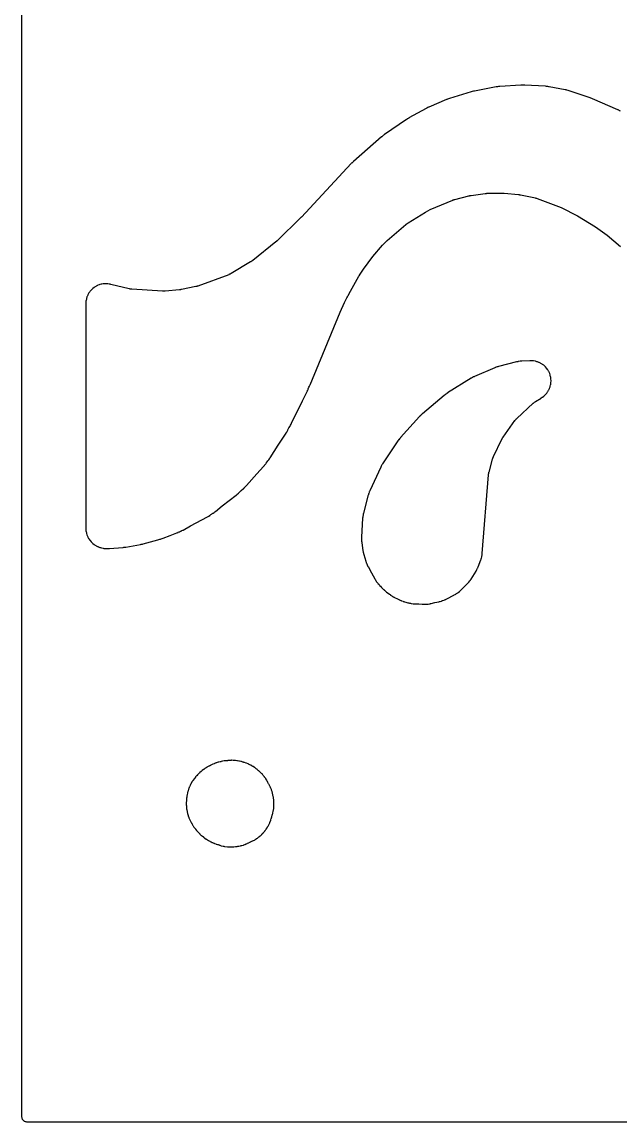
# Model space of a CAD drawing. Header units: millimetres. Extents: x 0 to 300, y 0 to 300.
# Drawn here: x -0.1 to 75, y -0.1 to 137.9 of the extents above; entities that cross this region are included whole.
import ezdxf

# ---------------------------------------------------------------- set-up
doc = ezdxf.new("R2010")
doc.units = ezdxf.units.MM
doc.layers.add('CUT', color=7, linetype='CONTINUOUS')

msp = doc.modelspace()

# ---------------------------------------------------------------- linework, layer by layer
at = {"layer": 'CUT'}
for points in [[(298.554, -0.0625), (1.4375, -0.0625), (0.5522, -0.0625), (0.4788, -0.0589), (0.4206, -0.0503), (0.3635, -0.036), (0.3082, -0.0162), (0.255, 0.009), (0.2046, 0.0392), (0.1573, 0.0743), (0.1137, 0.1137), (0.0743, 0.1573), (0.0392, 0.2046), (0.009, 0.255), (-0.0162, 0.3082), (-0.036, 0.3635), (-0.0503, 0.4206), (-0.0589, 0.4788), (-0.0625, 0.5522), (-0.0625, 1.4375), (-0.0625, 298.5625)], [(75.0127, 126.7341), (74.933, 126.7759), (74.9206, 126.7822), (74.8194, 126.8324), (74.8069, 126.8384), (74.7254, 126.8765), (74.7127, 126.8822), (71.5314, 128.2805), (71.5189, 128.2858), (71.4373, 128.3195), (71.4246, 128.3245), (71.3212, 128.3645), (71.3084, 128.3693), (71.2253, 128.3992), (71.2125, 128.4037), (68.5953, 129.2811), (68.5754, 129.2874), (68.445, 129.3262), (68.4248, 129.3318), (68.2596, 129.3746), (68.2393, 129.3795), (68.1065, 129.409), (68.086, 129.4132), (66.0626, 129.7896), (66.044, 129.7927), (65.9222, 129.8114), (65.9035, 129.814), (65.7501, 129.8326), (65.7312, 129.8346), (65.6086, 129.8456), (65.5897, 129.8469), (63.0076, 129.9958), (62.9888, 129.9965), (62.8667, 129.9997), (62.8479, 129.9999), (62.6947, 129.9992), (62.6759, 129.9988), (62.5538, 129.9943), (62.535, 129.9934), (59.8683, 129.8124), (59.8507, 129.811), (59.7365, 129.7998), (59.7189, 129.7979), (59.5761, 129.7797), (59.5586, 129.7772), (59.4453, 129.7594), (59.4279, 129.7564), (56.7092, 129.2463), (56.6925, 129.2429), (56.5842, 129.2194), (56.5676, 129.2155), (56.4326, 129.1822), (56.4161, 129.1778), (56.3093, 129.1482), (56.293, 129.1434), (53.5795, 128.3066), (53.5645, 128.3018), (53.4678, 128.2691), (53.4529, 128.2639), (53.3326, 128.2198), (53.3179, 128.2142), (53.223, 128.1765), (53.2085, 128.1706), (50.9681, 127.2131), (50.9546, 127.2071), (50.8676, 127.1674), (50.8543, 127.1611), (50.7464, 127.1086), (50.7332, 127.102), (50.6483, 127.058), (50.6353, 127.0511), (48.4833, 125.8699), (48.4703, 125.8625), (48.3865, 125.8138), (48.3737, 125.8061), (48.27, 125.7423), (48.2574, 125.7343), (48.1761, 125.6815), (48.1637, 125.6732), (45.4075, 123.7816), (45.3931, 123.7713), (45.3, 123.7033), (45.2858, 123.6927), (45.1716, 123.6039), (45.1578, 123.5928), (45.0689, 123.5195), (45.0554, 123.508), (41.5255, 120.4138), (41.5144, 120.4038), (41.4427, 120.3377), (41.4317, 120.3274), (41.3438, 120.2421), (41.3332, 120.2315), (41.2648, 120.1619), (41.2545, 120.1511), (34.9952, 113.4458), (34.9854, 113.4355), (34.9753, 113.4247), (34.9719, 113.4212), (34.9635, 113.4125), (34.9599, 113.4087), (34.9557, 113.4045), (34.9521, 113.4008), (34.9436, 113.3921), (34.9404, 113.3889), (34.9335, 113.382), (34.9235, 113.3722), (34.9192, 113.3678), (31.954, 110.4711), (31.9461, 110.4634), (31.9274, 110.4455), (31.9193, 110.4379), (31.9094, 110.4288), (31.9013, 110.4213), (31.8822, 110.4039), (31.8739, 110.3966), (31.8644, 110.3881), (31.8561, 110.3808), (31.8365, 110.364), (31.8281, 110.3568), (31.8178, 110.3481), (31.8093, 110.341), (31.7893, 110.3246), (31.7808, 110.3177), (28.8803, 107.9943), (28.868, 107.9846), (28.8391, 107.9623), (28.8266, 107.9528), (28.8113, 107.9414), (28.7987, 107.9321), (28.769, 107.9108), (28.7562, 107.9018), (28.7414, 107.8915), (28.7285, 107.8827), (28.6981, 107.8625), (28.685, 107.8539), (28.6689, 107.8436), (28.6556, 107.8352), (28.6245, 107.816), (28.6112, 107.8079), (26.1637, 106.3536), (26.1548, 106.3484), (26.1411, 106.3405), (26.1182, 106.3277), (26.0872, 106.3109), (26.0595, 106.2965), (26.0373, 106.2855), (26.0245, 106.2793), (26.0198, 106.277), (25.9918, 106.2643), (25.9293, 106.237), (25.8914, 106.2215), (25.8784, 106.2166), (25.8689, 106.213), (22.0199, 104.7898), (22.0133, 104.7874), (21.9977, 104.7818), (21.9949, 104.7808), (21.9645, 104.7706), (21.9033, 104.7511), (21.8822, 104.7448), (21.8526, 104.737), (21.7738, 104.7179), (21.7399, 104.7103), (19.9497, 104.3486), (19.9369, 104.3461), (19.9071, 104.3405), (19.8944, 104.3382), (19.8791, 104.3356), (19.8665, 104.3335), (19.8369, 104.3288), (19.8242, 104.3269), (19.8096, 104.3248), (19.7968, 104.3231), (19.767, 104.3193), (19.7542, 104.3177), (19.7386, 104.316), (19.7258, 104.3146), (19.6959, 104.3116), (19.6831, 104.3104), (17.9134, 104.16), (17.8972, 104.1588), (17.8592, 104.1563), (17.843, 104.1553), (17.8232, 104.1544), (17.8069, 104.1537), (17.7689, 104.1526), (17.7526, 104.1522), (17.734, 104.152), (17.7177, 104.1519), (17.6797, 104.1522), (17.6634, 104.1524), (17.6435, 104.1529), (17.6272, 104.1534), (17.5893, 104.155), (17.573, 104.1558), (13.7031, 104.3883), (13.693, 104.389), (13.6773, 104.3901), (13.6514, 104.3924), (13.6167, 104.3958), (13.586, 104.3995), (13.5617, 104.4027), (13.5478, 104.4047), (13.5427, 104.4055), (13.5127, 104.4106), (13.4462, 104.4229), (13.4066, 104.4312), (13.3932, 104.4343), (13.3834, 104.4367), (11.0944, 104.9972), (11.0797, 105.0006), (10.9839, 105.0215), (10.9691, 105.0246), (10.9113, 105.0357), (10.8815, 105.0406), (10.69, 105.0675), (10.6299, 105.0729), (10.4393, 105.0803), (10.379, 105.0796), (10.1886, 105.0679), (10.1286, 105.0611), (9.9404, 105.0303), (9.8814, 105.0176), (9.6972, 104.968), (9.6398, 104.9494), (9.4615, 104.8816), (9.4063, 104.8574), (9.2357, 104.772), (9.1832, 104.7423), (9.022, 104.6402), (8.9728, 104.6054), (8.8227, 104.4876), (8.7772, 104.4481), (8.6397, 104.3158), (8.5984, 104.2719), (8.4749, 104.1265), (8.4382, 104.0786), (8.3299, 103.9216), (8.2982, 103.8702), (8.2062, 103.7031), (8.1798, 103.6489), (8.1051, 103.4734), (8.0843, 103.4167), (8.0276, 103.2346), (8.0126, 103.1762), (7.9745, 102.9893), (7.9654, 102.9296), (7.946, 102.7372), (7.9437, 102.7071), (7.9407, 102.6483), (7.9402, 102.6332), (7.9377, 102.5351), (7.9375, 102.5201), (7.9375, 74.4713), (7.9377, 74.4561), (7.9402, 74.3576), (7.9408, 74.3425), (7.9437, 74.2834), (7.946, 74.2531), (7.9656, 74.0598), (7.9748, 73.9999), (8.0133, 73.8122), (8.0284, 73.7535), (8.0857, 73.5706), (8.1067, 73.5137), (8.182, 73.3375), (8.2087, 73.2831), (8.3015, 73.1154), (8.3334, 73.0639), (8.4427, 72.9065), (8.4797, 72.8585), (8.6043, 72.7128), (8.6459, 72.6688), (8.7845, 72.5365), (8.8305, 72.4969), (8.9817, 72.3792), (9.0314, 72.3445), (9.1937, 72.2427), (9.2467, 72.2131), (9.4208, 72.1271), (9.4484, 72.1143), (9.5027, 72.0908), (9.5167, 72.085), (9.6081, 72.0481), (9.6222, 72.0426), (9.6279, 72.0405), (9.6401, 72.0361), (9.7128, 72.0107), (9.7354, 72.0033), (9.7549, 71.9973), (9.7549, 71.9975), (9.7588, 71.9961), (9.7837, 71.9887), (9.8974, 71.9518), (9.9546, 71.9362), (10.1377, 71.8962), (10.1962, 71.8864), (10.3824, 71.8646), (10.4415, 71.8606), (10.6316, 71.8573), (10.6612, 71.8575), (10.7191, 71.8593), (10.7339, 71.86), (10.8301, 71.8654), (10.8449, 71.8665), (10.8904, 71.8702), (10.8922, 71.8703), (10.8943, 71.8705), (10.8992, 71.8709), (12.6096, 72.0101), (12.6098, 72.0101), (12.6232, 72.0114), (12.7103, 72.0205), (12.7237, 72.022), (12.8328, 72.0358), (12.8461, 72.0377), (12.9327, 72.0507), (12.946, 72.0528), (14.7934, 72.372), (14.8073, 72.3745), (14.8969, 72.3922), (14.9107, 72.3951), (15.0227, 72.4199), (15.0364, 72.4231), (15.1252, 72.4449), (15.1388, 72.4484), (16.9818, 72.9483), (16.9957, 72.9522), (17.0853, 72.9789), (17.0991, 72.9831), (17.2108, 73.0193), (17.2245, 73.0239), (17.3128, 73.0548), (17.3184, 73.0568), (17.3913, 73.0791), (17.4059, 73.0838), (17.5243, 73.1234), (17.5387, 73.1284), (17.6322, 73.1623), (17.6465, 73.1677), (18.5301, 73.5139), (19.3804, 73.8347), (19.3987, 73.8419), (19.5163, 73.8908), (19.5343, 73.8986), (19.6753, 73.9626), (19.6779, 73.9636), (19.6969, 73.9714), (19.8193, 74.0243), (19.838, 74.0327), (19.9892, 74.1043), (20.0076, 74.1134), (20.1261, 74.1744), (20.1441, 74.1842), (21.0848, 74.7106), (23.2139, 75.8504), (23.2245, 75.8562), (23.293, 75.8946), (23.3034, 75.9007), (23.3441, 75.9246), (23.3647, 75.9373), (23.4967, 76.0222), (23.5167, 76.0357), (23.5553, 76.0629), (23.5651, 76.0699), (23.6285, 76.1163), (23.6381, 76.1235), (23.7166, 76.1835), (23.757, 76.2061), (23.7684, 76.2127), (23.8421, 76.2561), (23.8534, 76.2629), (23.8971, 76.2899), (23.9191, 76.3042), (24.0604, 76.4005), (24.0819, 76.4158), (24.123, 76.4465), (24.1335, 76.4545), (24.2008, 76.5072), (24.2111, 76.5154), (25.0661, 77.2149), (26.8136, 78.5504), (26.8235, 78.5581), (26.8869, 78.6087), (26.8966, 78.6166), (26.9341, 78.6479), (26.953, 78.6642), (27.0733, 78.7732), (27.0914, 78.7903), (27.1262, 78.8246), (27.135, 78.8334), (27.1917, 78.8916), (27.2003, 78.9006), (27.4397, 79.1566), (27.7211, 79.3869), (27.7309, 79.3951), (27.7944, 79.4493), (27.804, 79.4577), (27.8414, 79.4911), (27.8602, 79.5086), (27.9798, 79.6248), (27.9978, 79.6431), (28.0322, 79.6795), (28.0409, 79.689), (28.0969, 79.7508), (28.1054, 79.7604), (29.3932, 81.2465), (30.2531, 82.1664), (30.2615, 82.1756), (30.3154, 82.2357), (30.3236, 82.245), (30.3552, 82.2818), (30.371, 82.301), (30.4712, 82.4277), (30.4862, 82.4475), (30.5147, 82.4868), (30.5218, 82.4969), (30.5679, 82.5633), (30.5749, 82.5735), (30.6787, 82.73), (30.7948, 82.8639), (30.8018, 82.8722), (30.8505, 82.9304), (30.8577, 82.9392), (30.8888, 82.978), (30.9035, 82.997), (30.9924, 83.1171), (31.0057, 83.1359), (31.0283, 83.169), (31.0343, 83.178), (31.0755, 83.2407), (31.0821, 83.251), (32.0696, 84.8253), (33.0678, 86.3291), (33.0779, 86.3448), (33.1418, 86.4479), (33.1514, 86.4639), (33.2275, 86.5958), (33.2366, 86.6121), (33.294, 86.719), (33.3026, 86.7356), (33.4356, 87.0031), (33.5662, 87.2112), (33.575, 87.2256), (33.6305, 87.32), (33.6388, 87.3346), (33.7052, 87.4549), (33.7131, 87.4698), (33.7633, 87.5671), (33.7708, 87.5821), (35.1103, 90.3701), (35.7417, 91.6395), (35.7464, 91.6492), (35.7786, 91.7169), (35.7834, 91.7274), (35.8219, 91.8124), (35.8264, 91.8228), (35.8555, 91.8906), (35.8602, 91.9018), (35.9357, 92.088), (35.9979, 92.2173), (36.0012, 92.2245), (36.0243, 92.2742), (36.0278, 92.2819), (36.0558, 92.3444), (36.0591, 92.3519), (36.0805, 92.4016), (36.0839, 92.4098), (39.8429, 101.5012), (40.4043, 102.73), (40.7035, 103.3072), (40.7708, 103.4368), (40.8467, 103.5834), (41.1365, 104.1424), (42.1987, 106.0261), (42.2041, 106.0344), (42.2275, 106.0709), (42.353, 106.2661), (42.7711, 106.9163), (43.9408, 108.4724), (45.1545, 109.9068), (45.7583, 110.5132), (48.1105, 112.5085), (48.1229, 112.5189), (48.1522, 112.5429), (48.1648, 112.553), (48.1804, 112.5652), (48.1932, 112.5751), (48.2233, 112.598), (48.2363, 112.6077), (48.2512, 112.6186), (48.2644, 112.6281), (48.2953, 112.6499), (48.3087, 112.6591), (48.325, 112.6701), (48.3385, 112.6791), (48.3702, 112.6997), (48.3838, 112.7085), (50.557, 114.0693), (51.1494, 114.3721), (53.9821, 115.5691), (53.9885, 115.5718), (54.0034, 115.5779), (54.0062, 115.5791), (54.0351, 115.5903), (54.0936, 115.612), (54.1137, 115.6191), (54.1421, 115.628), (54.2177, 115.6503), (54.2503, 115.6593), (56.0152, 116.1088), (56.028, 116.1119), (56.0578, 116.1191), (56.0703, 116.122), (56.0857, 116.1254), (56.0985, 116.1282), (56.1283, 116.1344), (56.1411, 116.137), (56.1558, 116.1398), (56.1686, 116.1422), (56.1985, 116.1475), (56.2114, 116.1497), (56.2271, 116.1523), (56.24, 116.1543), (56.2701, 116.1588), (56.283, 116.1606), (58.0693, 116.4002), (58.0822, 116.4018), (58.1125, 116.4054), (58.1255, 116.4069), (58.1414, 116.4085), (58.1544, 116.4098), (58.1847, 116.4125), (58.1978, 116.4136), (58.2127, 116.4147), (58.2258, 116.4156), (58.2562, 116.4175), (58.2693, 116.4182), (58.2852, 116.4189), (58.2982, 116.4194), (58.3287, 116.4204), (58.3418, 116.4207), (60.1453, 116.4516), (60.1582, 116.4517), (60.1882, 116.4518), (60.2011, 116.4518), (60.2168, 116.4516), (60.2297, 116.4514), (60.2597, 116.4506), (60.2725, 116.4502), (60.2873, 116.4496), (60.3002, 116.449), (60.3301, 116.4473), (60.343, 116.4465), (60.3586, 116.4455), (60.3715, 116.4445), (60.4014, 116.442), (60.4142, 116.4408), (62.2355, 116.2632), (62.2479, 116.2619), (62.2769, 116.2586), (62.2893, 116.2572), (62.3044, 116.2553), (62.3168, 116.2536), (62.3457, 116.2496), (62.3581, 116.2478), (62.3723, 116.2456), (62.3846, 116.2436), (62.4134, 116.2388), (62.4257, 116.2366), (62.4407, 116.2339), (62.453, 116.2315), (62.4816, 116.2259), (62.4938, 116.2234), (64.3456, 115.8319), (64.3547, 115.8299), (64.3679, 115.8267), (64.4307, 115.8103), (64.4521, 115.8044), (64.4816, 115.7951), (64.5593, 115.7689), (64.5924, 115.757), (67.579, 114.6178), (69.6394, 113.5929), (71.8845, 112.2129), (73.3708, 111.1485), (75.0327, 109.7502)]]:
    msp.add_lwpolyline(points, dxfattribs=at)
for points in [[(44.2375, 67.9861), (44.2617, 67.9442), (44.2745, 67.923), (44.3596, 67.789), (44.3878, 67.7483), (44.4836, 67.6217), (44.4989, 67.6023), (44.5297, 67.5649), (44.5377, 67.5555), (44.5838, 67.5018), (44.5869, 67.4977), (44.6885, 67.3741), (44.7047, 67.3551), (44.7372, 67.3187), (44.7456, 67.3095), (44.8009, 67.2502), (44.8095, 67.2411), (44.9031, 67.1449), (45.0568, 66.9732), (45.0656, 66.9637), (45.123, 66.9023), (45.132, 66.8929), (45.1673, 66.8567), (45.1858, 66.8386), (45.3083, 66.7235), (45.3276, 66.7062), (45.3611, 66.6773), (45.3933, 66.6469), (45.4127, 66.6294), (45.5409, 66.5186), (45.561, 66.502), (45.6009, 66.4703), (45.6113, 66.4624), (45.6789, 66.4112), (45.6893, 66.4035), (45.8658, 66.2759), (46.033, 66.144), (46.0437, 66.1359), (46.1133, 66.0834), (46.1241, 66.0754), (46.1667, 66.0448), (46.1889, 66.0297), (46.3349, 65.9344), (46.3577, 65.9202), (46.39, 65.9011), (46.4203, 65.8812), (46.4432, 65.8669), (46.5941, 65.7773), (46.6176, 65.7641), (46.6641, 65.7392), (46.6761, 65.733), (46.7544, 65.6933), (46.7666, 65.6874), (46.9479, 65.6007), (47.125, 65.5065), (47.1371, 65.5002), (47.2163, 65.4604), (47.2286, 65.4544), (47.2767, 65.4315), (47.3016, 65.4204), (47.465, 65.3517), (47.4904, 65.3417), (47.5267, 65.3284), (47.553, 65.3173), (47.5786, 65.3071), (47.7467, 65.245), (47.7728, 65.2361), (47.8241, 65.2197), (47.8373, 65.2157), (47.9233, 65.1905), (47.9366, 65.1868), (48.1039, 65.142), (48.2244, 65.1038), (48.2411, 65.0987), (48.35, 65.0676), (48.3669, 65.0631), (48.4328, 65.0464), (48.4668, 65.0388), (48.5489, 65.0229), (48.5501, 65.0226), (48.661, 64.9963), (48.6781, 64.9925), (48.745, 64.9787), (48.7795, 64.9726), (49.0048, 64.9397), (49.0396, 64.9357), (49.1077, 64.9298), (49.1251, 64.9285), (49.2389, 64.922), (49.2564, 64.9212), (49.7071, 64.9085), (50.1386, 64.8763), (50.1524, 64.8754), (50.2417, 64.8708), (50.2554, 64.8702), (50.3091, 64.8687), (50.3366, 64.8685), (50.513, 64.8716), (50.5679, 64.875), (50.7034, 64.8898), (50.8491, 64.899), (50.9032, 64.9048), (51.0756, 64.9315), (51.1024, 64.9362), (51.1545, 64.9467), (51.1678, 64.9496), (51.2541, 64.969), (51.2674, 64.9721), (51.7389, 65.0895), (52.2165, 65.1866), (52.2293, 65.1894), (52.3124, 65.2082), (52.3252, 65.2112), (52.3749, 65.2236), (52.4002, 65.2305), (52.5614, 65.2782), (52.6109, 65.2953), (52.7165, 65.3369), (52.7227, 65.3388), (52.7464, 65.3463), (52.8973, 65.3974), (52.9436, 65.4153), (53.0897, 65.4787), (53.1123, 65.4891), (53.156, 65.5102), (53.1671, 65.5158), (53.2391, 65.5525), (53.2501, 65.5582), (54.1159, 66.0228), (54.1647, 66.0472), (54.1784, 66.0542), (54.2662, 66.1009), (54.2796, 66.1082), (54.3317, 66.1376), (54.358, 66.1533), (54.3765, 66.1651), (54.3843, 66.1695), (54.3966, 66.1767), (54.4443, 66.2053), (54.4684, 66.2205), (54.6205, 66.3218), (54.6664, 66.3557), (54.8083, 66.471), (54.83, 66.4895), (54.8714, 66.5266), (54.882, 66.5362), (54.9495, 66.5997), (54.9598, 66.6096), (55.8212, 67.4578), (55.8337, 67.4704), (55.9136, 67.5539), (55.9257, 67.567), (55.9722, 67.6185), (55.9952, 67.6456), (56.1395, 67.826), (56.1608, 67.8544), (56.2009, 67.911), (56.2109, 67.9257), (56.2748, 68.022), (56.2844, 68.037), (56.9043, 69.0346), (56.9118, 69.0469), (56.9593, 69.1277), (56.9664, 69.1402), (56.9938, 69.1893), (57.0072, 69.2148), (57.0903, 69.3826), (57.1025, 69.4087), (57.125, 69.4602), (57.1306, 69.4735), (57.166, 69.5602), (57.1713, 69.5736), (57.1716, 69.5743), (57.5049, 70.4496), (57.5098, 70.463), (57.5407, 70.5502), (57.5453, 70.5636), (57.5625, 70.6164), (57.5708, 70.6437), (57.6192, 70.8194), (57.6317, 70.8749), (57.6633, 71.0545), (57.6676, 71.0826), (57.6746, 71.1377), (57.6762, 71.1518), (57.6857, 71.2438), (57.687, 71.258), (58.4717, 81.1247), (58.4727, 81.1353), (58.4742, 81.1518), (58.4771, 81.179), (58.4815, 81.2154), (58.486, 81.2476), (58.4901, 81.2731), (58.4925, 81.2876), (58.4935, 81.293), (58.4996, 81.3244), (58.5144, 81.394), (58.5242, 81.4355), (58.5279, 81.4494), (58.5307, 81.4597), (58.9793, 83.0875), (58.9821, 83.0974), (58.9865, 83.1127), (58.9941, 83.1379), (59.0048, 83.1715), (59.0149, 83.2011), (59.0233, 83.2245), (59.0282, 83.2378), (59.03, 83.2428), (59.0414, 83.2714), (59.0677, 83.3345), (59.0843, 83.3721), (59.0902, 83.3846), (59.0946, 83.3938), (60.1522, 85.5762), (60.1564, 85.5847), (60.1629, 85.5979), (60.174, 85.6194), (60.1893, 85.6481), (60.2033, 85.6734), (60.2147, 85.6933), (60.2213, 85.7046), (60.2238, 85.7088), (60.2386, 85.733), (60.2725, 85.7862), (60.2935, 85.8177), (60.3008, 85.8282), (60.3063, 85.8359), (61.7794, 87.9017), (61.786, 87.9109), (61.7951, 87.9233), (61.8228, 87.9592), (61.8706, 88.018), (61.8922, 88.0436), (61.9148, 88.0683), (61.9668, 88.1233), (61.9989, 88.1555), (62.01, 88.1661), (62.0182, 88.1739), (64.0913, 90.103), (64.0997, 90.1108), (64.1112, 90.1212), (64.1459, 90.1511), (64.2051, 90.1995), (64.2317, 90.2204), (64.259, 90.2403), (64.3217, 90.2841), (64.36, 90.3094), (64.3731, 90.3176), (64.3829, 90.3236), (65.0655, 90.738), (65.0779, 90.7457), (65.158, 90.797), (65.1702, 90.8051), (65.2175, 90.8371), (65.2414, 90.854), (65.3914, 90.9665), (65.4365, 91.0038), (65.573, 91.1287), (65.6142, 91.1702), (65.7379, 91.3077), (65.7748, 91.3531), (65.8845, 91.502), (65.9169, 91.5507), (66.0116, 91.7096), (66.0391, 91.7613), (66.1178, 91.9287), (66.1401, 91.9828), (66.2022, 92.157), (66.2191, 92.213), (66.264, 92.3925), (66.2754, 92.4498), (66.3025, 92.6328), (66.3082, 92.691), (66.3174, 92.8758), (66.3175, 92.9343), (66.3086, 93.119), (66.303, 93.1773), (66.2762, 93.3603), (66.2649, 93.4177), (66.2204, 93.5972), (66.2035, 93.6533), (66.1418, 93.8276), (66.1196, 93.8818), (66.0411, 94.0493), (66.0137, 94.101), (65.9193, 94.26), (65.887, 94.3088), (65.7776, 94.4579), (65.7407, 94.5034), (65.6173, 94.6411), (65.5761, 94.6827), (65.4398, 94.8078), (65.3949, 94.8452), (65.247, 94.9564), (65.1986, 94.9892), (65.0407, 95.0855), (64.9893, 95.1135), (64.8227, 95.1939), (64.7689, 95.2168), (64.5953, 95.2806), (64.5394, 95.2981), (64.3604, 95.3447), (64.3032, 95.3567), (64.1205, 95.3856), (64.0623, 95.3919), (63.8751, 95.4031), (63.8459, 95.4042), (63.7887, 95.4048), (63.7741, 95.4048), (63.679, 95.4035), (63.6644, 95.4031), (62.6505, 95.3646), (62.6347, 95.3638), (62.5321, 95.3572), (62.5164, 95.356), (62.4549, 95.3504), (62.4235, 95.3468), (62.2203, 95.3174), (62.1891, 95.3121), (62.1286, 95.3001), (62.1131, 95.2968), (62.0129, 95.2741), (61.9975, 95.2704), (59.7197, 94.692), (59.709, 94.6891), (59.6343, 94.6687), (59.6232, 94.6655), (59.5744, 94.6512), (59.5511, 94.6438), (59.4067, 94.5947), (59.3845, 94.5867), (59.3464, 94.5721), (59.3361, 94.568), (59.2651, 94.5393), (59.2536, 94.5345), (56.7286, 93.45), (56.7189, 93.4457), (56.6514, 93.4153), (56.6414, 93.4106), (56.5975, 93.3899), (56.5765, 93.3795), (56.4472, 93.312), (56.4274, 93.3012), (56.3935, 93.2819), (56.3843, 93.2765), (56.3214, 93.2391), (56.3112, 93.233), (53.3319, 91.3823), (53.3137, 91.3705), (53.1965, 91.2917), (53.1787, 91.2792), (53.0354, 91.1751), (53.0181, 91.162), (52.9069, 91.0749), (52.89, 91.0612), (50.1799, 88.775), (50.1644, 88.7614), (50.0653, 88.6718), (50.0503, 88.6578), (49.9299, 88.5411), (49.9153, 88.5266), (49.8226, 88.4304), (49.8086, 88.4153), (47.4294, 85.7724), (47.4155, 85.7564), (47.327, 85.6507), (47.3136, 85.6343), (47.2074, 85.4979), (47.1946, 85.481), (47.1138, 85.3694), (47.1016, 85.352), (45.1819, 82.4943), (45.1758, 82.485), (45.1335, 82.4194), (45.1273, 82.4096), (45.1004, 82.3661), (45.0879, 82.3449), (45.0126, 82.2111), (45.0014, 82.1902), (44.9827, 82.1536), (44.9777, 82.1436), (44.9438, 82.0743), (44.9385, 82.063), (43.5742, 79.1155), (43.5689, 79.1036), (43.5351, 79.0262), (43.53, 79.0142), (43.5107, 78.9672), (43.5013, 78.943), (43.4439, 78.784), (43.4356, 78.7594), (43.4204, 78.7109), (43.4166, 78.6984), (43.3931, 78.6172), (43.3896, 78.6047), (42.7773, 76.3033), (42.7771, 76.3025), (42.7734, 76.2876), (42.7502, 76.1905), (42.7468, 76.1756), (42.7344, 76.1169), (42.7288, 76.0867), (42.6975, 75.8898), (42.6934, 75.8594), (42.6871, 75.7998), (42.6856, 75.7845), (42.6776, 75.685), (42.6765, 75.6697), (42.5449, 73.2941), (42.5444, 73.2817), (42.5422, 73.218), (42.5422, 73.2179), (42.5415, 73.2033), (42.5387, 73.1085), (42.5384, 73.0939), (42.538, 73.037), (42.5386, 73.0078), (42.5466, 72.8184), (42.5486, 72.7893), (42.5537, 72.7326), (42.5552, 72.7181), (42.5662, 72.6239), (42.568, 72.6094), (42.7118, 71.5871), (42.7133, 71.5768), (42.7247, 71.5049), (42.7265, 71.4942), (42.7348, 71.4471), (42.7393, 71.4246), (42.7697, 71.2845), (42.7747, 71.2629), (42.7843, 71.2257), (42.7869, 71.2157), (42.8073, 71.1413), (42.8105, 71.13), (43.0654, 70.2674), (43.0706, 70.2507), (43.1061, 70.1423), (43.1118, 70.1257), (43.135, 70.0612), (43.1479, 70.0286), (43.2376, 69.819), (43.2524, 69.7871), (43.2829, 69.7258), (43.291, 69.7102), (43.3449, 69.6097), (43.3534, 69.5943), (43.7942, 68.8269), (44.1867, 68.0782), (44.1926, 68.0673), (44.2314, 67.9968)], [(20.5557, 39.6548), (20.5566, 39.6395), (20.5579, 39.6219), (20.5584, 39.5997), (20.5599, 39.5695), (20.5642, 39.5108), (20.5655, 39.4958), (20.5708, 39.4423), (20.5794, 39.3215), (20.5808, 39.3056), (20.5909, 39.203), (20.5926, 39.1873), (20.6003, 39.1258), (20.6051, 39.0944), (20.6415, 38.8916), (20.6479, 38.8605), (20.6509, 38.8477), (20.6558, 38.8238), (20.7027, 38.6233), (20.7107, 38.5926), (20.7279, 38.5332), (20.7326, 38.518), (20.7639, 38.4199), (20.7689, 38.4048), (20.8071, 38.2951), (20.8185, 38.2592), (20.8233, 38.2449), (20.8426, 38.1893), (20.8531, 38.161), (20.858, 38.1491), (20.873, 38.106), (20.878, 38.092), (20.9122, 38.0014), (20.9176, 37.9875), (20.9394, 37.9335), (20.9513, 37.9062), (21.0317, 37.733), (21.0595, 37.6802), (21.1567, 37.5158), (21.1725, 37.4905), (21.2045, 37.4419), (21.2129, 37.4296), (21.2683, 37.3501), (21.2769, 37.338), (21.283, 37.3298), (21.2941, 37.3071), (21.382, 37.1397), (21.4119, 37.0889), (21.5143, 36.9331), (21.5491, 36.8854), (21.6188, 36.7991), (21.6875, 36.6952), (21.7215, 36.6487), (21.8362, 36.5069), (21.8746, 36.4638), (21.9606, 36.3763), (22.0348, 36.2845), (22.0729, 36.2418), (22.1995, 36.1126), (22.2304, 36.0839), (22.2627, 36.051), (22.3949, 35.9285), (22.4385, 35.8918), (22.5836, 35.7809), (22.6067, 35.7641), (22.6509, 35.7336), (22.6509, 35.7335), (22.6918, 35.6958), (22.7131, 35.677), (22.8527, 35.5599), (22.898, 35.5255), (23.046, 35.4235), (23.0943, 35.3935), (23.2019, 35.3336), (23.3029, 35.2641), (23.3515, 35.2339), (23.5097, 35.1459), (23.5609, 35.1205), (23.6685, 35.0735), (23.7801, 35.0113), (23.8318, 34.9857), (23.9989, 34.9126), (24.0396, 34.8971), (24.0806, 34.8792), (24.2523, 34.8138), (24.3076, 34.7958), (24.4872, 34.7467), (24.5154, 34.7397), (24.5301, 34.7365), (24.544, 34.7304), (24.5575, 34.7246), (24.6459, 34.6884), (24.6595, 34.683), (24.7131, 34.6626), (24.7408, 34.6528), (24.9198, 34.5944), (24.9764, 34.5789), (25.1602, 34.5382), (25.1891, 34.5326), (25.2456, 34.523), (25.2601, 34.5207), (25.3546, 34.507), (25.3692, 34.505), (25.7241, 34.4623), (25.7394, 34.4607), (25.8388, 34.4513), (25.8541, 34.4501), (25.9139, 34.446), (25.9445, 34.4446), (26.144, 34.4412), (26.1747, 34.4414), (26.2346, 34.4435), (26.2499, 34.4442), (26.3311, 34.449), (26.403, 34.4496), (26.4186, 34.45), (26.4794, 34.4521), (26.5105, 34.4539), (26.7121, 34.4714), (26.7431, 34.4749), (26.8034, 34.4833), (26.8188, 34.4857), (26.9187, 34.5023), (26.934, 34.505), (27.0091, 34.5195), (27.1322, 34.542), (27.1627, 34.5491), (27.3443, 34.5841), (27.3579, 34.5869), (27.4463, 34.6061), (27.4599, 34.6092), (27.5127, 34.6219), (27.5396, 34.6291), (27.7109, 34.6789), (27.7635, 34.6969), (27.9295, 34.7625), (27.9551, 34.7733), (28.0047, 34.7956), (28.0173, 34.8014), (28.0403, 34.8124), (28.1221, 34.8426), (28.1691, 34.8625), (28.192, 34.8699), (28.2444, 34.8895), (28.4069, 34.9593), (28.4572, 34.9837), (28.6147, 35.0695), (28.639, 35.0834), (28.6857, 35.1118), (28.6908, 35.115), (28.7637, 35.1435), (28.7768, 35.1487), (28.861, 35.184), (28.8739, 35.1895), (28.9241, 35.2119), (28.9495, 35.2239), (29.1104, 35.3049), (29.1593, 35.3325), (29.312, 35.4282), (29.3354, 35.4436), (29.3805, 35.4749), (29.392, 35.4831), (29.4658, 35.5369), (29.477, 35.5453), (29.673, 35.6954), (29.6859, 35.7055), (29.7689, 35.7728), (29.7815, 35.7834), (29.8303, 35.8251), (29.8546, 35.8472), (30.009, 35.9948), (30.0319, 36.018), (30.0358, 36.0216), (30.0476, 36.033), (30.1232, 36.1077), (30.1347, 36.1194), (30.1788, 36.1655), (30.2008, 36.1897), (30.3391, 36.351), (30.3597, 36.3764), (30.3986, 36.427), (30.4084, 36.4401), (30.4708, 36.5262), (30.4802, 36.5395), (30.5287, 36.6104), (30.5451, 36.6336), (30.5712, 36.6725), (30.6945, 36.8527), (30.7033, 36.8659), (30.7594, 36.9527), (30.7678, 36.9662), (30.8001, 37.0192), (30.8159, 37.0468), (30.9125, 37.2261), (30.9397, 37.2836), (31.0168, 37.4722), (31.0272, 37.4997), (31.0457, 37.5398), (31.0529, 37.5535), (31.0772, 37.6057), (31.1461, 37.7744), (31.1652, 37.8287), (31.2183, 38.0057), (31.2259, 38.0335), (31.2395, 38.0881), (31.2428, 38.1021), (31.2632, 38.1935), (31.2661, 38.2076), (31.2763, 38.2587), (31.2834, 38.277), (31.2886, 38.2906), (31.3208, 38.3791), (31.3256, 38.3927), (31.3437, 38.4463), (31.3523, 38.474), (31.4032, 38.6526), (31.4163, 38.709), (31.4492, 38.8892), (31.4569, 38.9466), (31.4594, 38.9767), (31.4601, 38.9794), (31.4735, 39.0359), (31.4796, 39.065), (31.5143, 39.2523), (31.5222, 39.3112), (31.5381, 39.501), (31.5399, 39.5307), (31.5419, 39.5887), (31.5422, 39.6035), (31.5431, 39.7001), (31.5431, 39.715), (31.5366, 40.1416), (31.5362, 40.157), (31.5321, 40.2569), (31.5312, 40.2723), (31.5272, 40.3323), (31.5244, 40.3629), (31.5009, 40.5615), (31.4965, 40.5919), (31.4864, 40.6512), (31.4836, 40.6663), (31.4642, 40.7645), (31.4611, 40.7795), (31.3692, 41.1897), (31.3657, 41.2041), (31.3423, 41.2978), (31.3385, 41.3122), (31.323, 41.3681), (31.3144, 41.3966), (31.2546, 41.5774), (31.2331, 41.6328), (31.1557, 41.8068), (31.143, 41.8337), (31.1301, 41.8592), (31.1039, 41.9261), (31.0804, 41.9786), (30.9971, 42.1431), (30.9835, 42.1684), (30.9558, 42.2173), (30.9485, 42.2297), (30.9004, 42.3099), (30.8928, 42.3221), (30.8724, 42.3543), (30.842, 42.4287), (30.8365, 42.4417), (30.7997, 42.5261), (30.7939, 42.539), (30.7706, 42.5891), (30.758, 42.6145), (30.6738, 42.7753), (30.6452, 42.8241), (30.5476, 42.9742), (30.5145, 43.0201), (30.4016, 43.1622), (30.3835, 43.184), (30.3471, 43.2256), (30.3452, 43.2277), (30.2471, 43.3667), (30.2114, 43.4125), (30.0916, 43.5515), (30.0516, 43.5936), (30.0194, 43.6244), (29.9062, 43.7426), (29.8628, 43.7836), (29.7175, 43.908), (29.6943, 43.9268), (29.6482, 43.9624), (29.6363, 43.9714), (29.6288, 43.9769), (29.6207, 43.9853), (29.6106, 43.9956), (29.5441, 44.0615), (29.5337, 44.0715), (29.4928, 44.1102), (29.4714, 44.1295), (29.3312, 44.2498), (29.2857, 44.2852), (29.1366, 44.39), (29.0879, 44.4209), (28.9273, 44.5122), (28.9019, 44.5258), (28.899, 44.5272), (28.8606, 44.5544), (28.8357, 44.5711), (28.6737, 44.6741), (28.6216, 44.7037), (28.4524, 44.7888), (28.3976, 44.813), (28.3606, 44.8272), (28.3529, 44.8314), (28.2967, 44.8587), (28.1146, 44.9356), (28.0557, 44.9569), (27.864, 45.0153), (27.8338, 45.0236), (27.7746, 45.0383), (27.7593, 45.0418), (27.7523, 45.0434), (27.7499, 45.0444), (27.7357, 45.0501), (27.6799, 45.0717), (27.651, 45.0821), (27.4643, 45.1436), (27.4052, 45.1598), (27.2159, 45.2014), (27.1554, 45.2115), (26.9601, 45.2338), (26.9296, 45.2365), (26.9271, 45.2367), (26.9, 45.242), (26.7156, 45.2735), (26.6577, 45.2805), (26.4737, 45.2937), (26.4337, 45.2947), (26.2856, 45.3002), (26.2279, 45.2995), (26.161, 45.2956), (26.0822, 45.295), (26.023, 45.2917), (25.8339, 45.2716), (25.8045, 45.2678), (25.7472, 45.2588), (25.7346, 45.2567), (25.6486, 45.2557), (25.6346, 45.2553), (25.5798, 45.2534), (25.5518, 45.2518), (25.3725, 45.2371), (25.3169, 45.2299), (25.1422, 45.1989), (25.0874, 45.1866), (24.914, 45.1388), (24.8907, 45.1317), (24.87, 45.1287), (24.857, 45.1267), (24.8063, 45.1181), (24.7804, 45.1132), (24.6153, 45.0779), (24.5643, 45.0647), (24.4052, 45.0157), (24.3556, 44.9981), (24.3036, 44.977), (24.2207, 44.9477), (24.1697, 44.9271), (24.1076, 44.8986), (24.082, 44.8906), (24.0282, 44.8711), (23.8613, 44.8014), (23.8096, 44.7769), (23.6479, 44.6905), (23.623, 44.6764), (23.575, 44.6478), (23.5628, 44.6403), (23.5348, 44.6226), (23.4779, 44.5995), (23.465, 44.5941), (23.4146, 44.5722), (23.3891, 44.5604), (23.2273, 44.481), (23.1781, 44.4539), (23.0265, 44.361), (22.98, 44.3294), (22.8941, 44.265), (22.8871, 44.2607), (22.7367, 44.165), (22.6912, 44.133), (22.5522, 44.0253), (22.5099, 43.9892), (22.4469, 43.9303), (22.4025, 43.8951), (22.2614, 43.7712), (22.2187, 43.7298), (22.1895, 43.6985), (22.1805, 43.6911), (22.1355, 43.6502), (22.0001, 43.5138), (21.9595, 43.4685), (21.8572, 43.3421), (21.8498, 43.3352), (21.7765, 43.2651), (21.7654, 43.2541), (21.7225, 43.2109), (21.7011, 43.1882), (21.5678, 43.0391), (21.5287, 42.9905), (21.4117, 42.8283), (21.3941, 42.8026), (21.361, 42.7514), (21.3527, 42.7382), (21.3, 42.6516), (21.292, 42.6382), (21.1371, 42.3684), (21.1291, 42.3539), (21.0779, 42.2589), (21.0702, 42.2441), (21.0411, 42.1862), (21.027, 42.1561), (20.9409, 41.9583), (20.9285, 41.9275), (20.906, 41.8667), (20.9004, 41.8511), (20.8834, 41.8009), (20.8676, 41.7618), (20.862, 41.7473), (20.8409, 41.6905), (20.8308, 41.6611), (20.7703, 41.4687), (20.7618, 41.4389), (20.7466, 41.3802), (20.7429, 41.3651), (20.7211, 41.2706), (20.7092, 41.2247), (20.7028, 41.1968), (20.6656, 41.0175), (20.6566, 40.9611), (20.6555, 40.9505), (20.6319, 40.835), (20.6291, 40.8204), (20.6122, 40.7251), (20.6097, 40.7104), (20.601, 40.6529), (20.5972, 40.6234), (20.5778, 40.4334), (20.5747, 40.374), (20.5743, 40.2205), (20.5606, 40.1182), (20.5556, 40.057), (20.5495, 39.8604), (20.5494, 39.8297), (20.5506, 39.7698), (20.5511, 39.7545)]]:
    msp.add_lwpolyline(points, close=True, dxfattribs=at)

doc.saveas('drawing.dxf')
